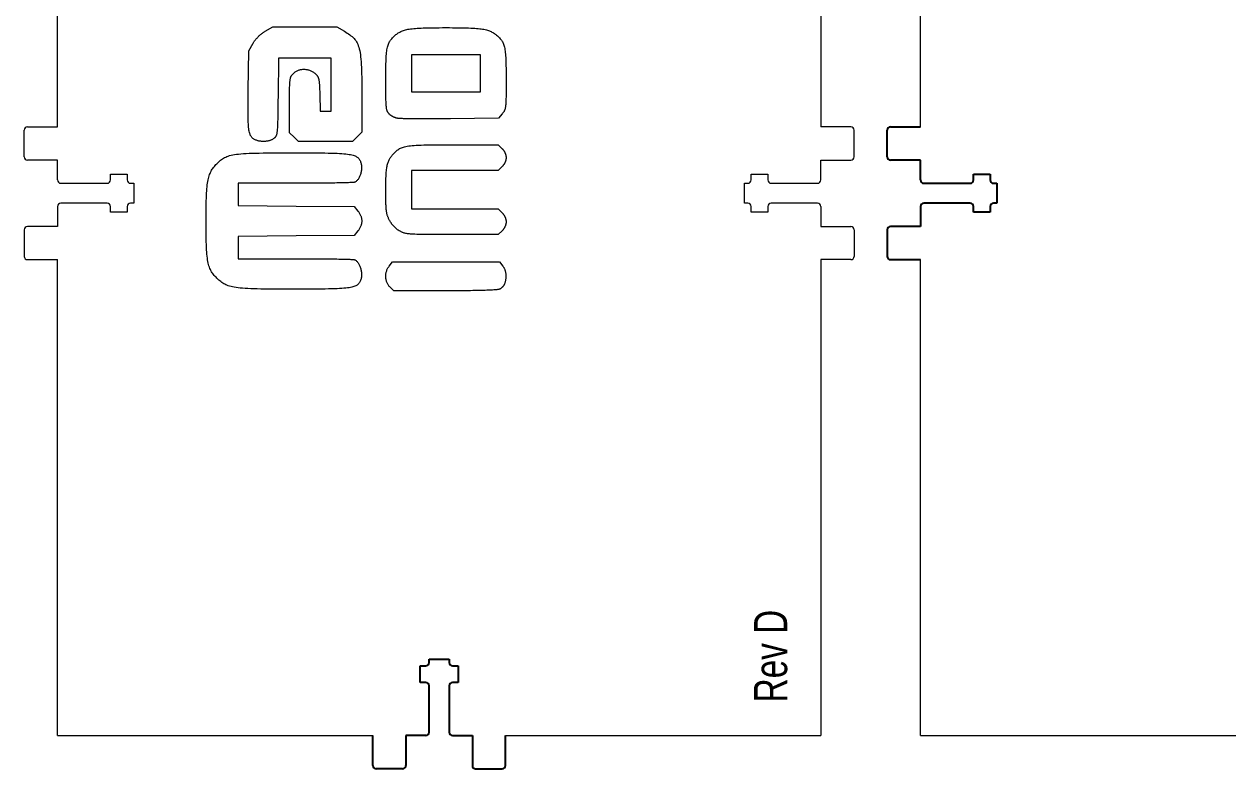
# Model space of a CAD drawing. Header units: millimetres. Extents: x -3 to 1890, y 0 to 300.
# Drawn here: x -2.5 to 180, y 2.5 to 114.6 of the extents above; entities that cross this region are included whole.
import ezdxf

# ---------------------------------------------------------------- set-up
doc = ezdxf.new("R2010")
doc.units = ezdxf.units.MM
doc.layers.get('0').update_dxf_attribs({"linetype": 'CONTINUOUS', "lineweight": 25, "true_color": 0x000000})
doc.layers.add('Etch', color=1, linetype='CONTINUOUS', lineweight=0, true_color=0xff0000)
doc.layers.add('Front', color=7, linetype='CONTINUOUS', lineweight=0, true_color=0x000000)
doc.styles.get("Standard").update_dxf_attribs({"font": 'txt', "width": 0.75})

# ---------------------------------------------------------------- blocks, each defined once
blk = doc.blocks.new('tabs-with-bolt-20')
for p, q in [((-1.5, 11.5), (1.5, 11.5)), ((-1.5, 11), (-1.5, 11.5)), ((1.5, 11.5), (1.5, 11)), ((-2.86, 10.5), (-2, 10.5)), ((-2.86, 8), (-2.86, 10.5)), ((2, 10.5), (2.86, 10.5)), ((2.86, 10.5), (2.86, 8)), ((-2, 8), (-2.86, 8)), ((-1.5, 0.5), (-1.5, 7.5)), ((1.5, 7.5), (1.5, 0.5)), ((2.86, 8), (2, 8)), ((-10, -4.5), (-10, 0)), ((-5, 0), (-5, -4.5)), ((-2, 0), (-5, 0)), ((2, 0), (5, 0)), ((5, 0), (5, -4.5)), ((10, -4.5), (10, 0)), ((-5.5, -5), (-9.5, -5)), ((5.5, -5), (9.5, -5))]:
    blk.add_line(p, q)
for centre, start, end in [((-2, 11), 270, 0), ((2, 11), 180, 270), ((-2, 7.5), 360, 90), ((2, 7.5), 90, 180), ((-2, 0.5), 270, 0), ((2, 0.5), 180, 270), ((-9.5, -4.5), 180, 270), ((-5.5, -4.5), 270, 0), ((5.5, -4.5), 180, 270), ((9.5, -4.5), 270, 0)]:
    blk.add_arc(centre, 0.5, start, end)

msp = doc.modelspace()

# ---------------------------------------------------------------- linework, layer by layer
for p, q in [((127.5, 94.67), (127.5, 98.67)), ((128, 99.17), (132.5, 99.17)), ((132.5, 94.17), (128, 94.17)), ((132.5, 91.17), (132.5, 94.17)), ((140.5, 92.03), (143, 92.03)), ((140.5, 91.17), (140.5, 92.03)), ((143, 92.03), (143, 91.17)), ((133, 90.67), (140, 90.67)), ((143.5, 90.67), (144, 90.67)), ((144, 90.67), (144, 87.67)), ((140, 87.67), (133, 87.67)), ((144, 87.67), (143.5, 87.67)), ((132.5, 87.17), (132.5, 84.17)), ((140.5, 86.31), (140.5, 87.17)), ((143, 86.31), (140.5, 86.31)), ((143, 87.17), (143, 86.31)), ((132.5, 84.17), (128, 84.17)), ((127.5, 83.67), (127.5, 79.67)), ((128, 79.17), (132.5, 79.17))]:
    msp.add_line(p, q)
for centre, start, end in [((128, 98.67), 90, 180), ((128, 94.67), 180, 270), ((133, 91.17), 180, 270), ((140, 91.17), 270, 0), ((143.5, 91.17), 180, 270), ((133, 87.17), 90, 180), ((140, 87.17), 0, 90), ((143.5, 87.17), 90, 180), ((128, 83.67), 90, 180), ((128, 79.67), 180, 270)]:
    msp.add_arc(centre, 0.5, start, end)
at = {"layer": 'Etch'}
for p, q in [((33.17, 113.13), (33.24, 113.18)), ((33.24, 113.18), (33.31, 113.23)), ((33.31, 113.23), (33.37, 113.28)), ((33.37, 113.28), (33.44, 113.33)), ((33.44, 113.33), (33.51, 113.38)), ((33.51, 113.38), (33.58, 113.43)), ((33.58, 113.43), (33.65, 113.47)), ((33.65, 113.47), (33.72, 113.52)), ((33.72, 113.52), (33.79, 113.56)), ((33.79, 113.56), (34.93, 114.23)), ((34.93, 114.23), (39.76, 114.23)), ((39.76, 114.23), (44.6, 114.23)), ((44.6, 114.23), (45.73, 113.56)), ((45.73, 113.56), (45.95, 113.43)), ((45.95, 113.43), (46.16, 113.3)), ((46.16, 113.3), (46.36, 113.17)), ((46.36, 113.17), (46.55, 113.04)), ((53.62, 113.15), (53.73, 113.23)), ((53.73, 113.23), (53.85, 113.31)), ((53.85, 113.31), (53.97, 113.38)), ((53.97, 113.38), (54.09, 113.45)), ((54.09, 113.45), (54.22, 113.52)), ((54.22, 113.52), (54.35, 113.58)), ((54.35, 113.58), (54.49, 113.63)), ((54.49, 113.63), (54.63, 113.69)), ((54.63, 113.69), (54.79, 113.73)), ((54.79, 113.73), (54.95, 113.78)), ((54.95, 113.78), (55.12, 113.82)), ((55.12, 113.82), (55.3, 113.86)), ((55.3, 113.86), (55.5, 113.89)), ((55.5, 113.89), (55.71, 113.92)), ((55.71, 113.92), (55.93, 113.95)), ((55.93, 113.95), (56.17, 113.98)), ((56.17, 113.98), (56.42, 114)), ((56.42, 114), (56.69, 114.02)), ((56.69, 114.02), (56.98, 114.04)), ((56.98, 114.04), (57.29, 114.05)), ((57.29, 114.05), (57.61, 114.06)), ((57.61, 114.06), (57.96, 114.08)), ((57.96, 114.08), (58.32, 114.08)), ((58.32, 114.08), (58.71, 114.09)), ((58.71, 114.09), (59.13, 114.1)), ((59.13, 114.1), (59.56, 114.1)), ((59.56, 114.1), (60.02, 114.1)), ((60.02, 114.1), (60.51, 114.11)), ((60.51, 114.11), (61.03, 114.11)), ((61.03, 114.11), (61.54, 114.11)), ((61.54, 114.11), (62.03, 114.1)), ((62.03, 114.1), (62.49, 114.1)), ((62.49, 114.1), (62.93, 114.1)), ((62.93, 114.1), (63.34, 114.09)), ((63.34, 114.09), (63.73, 114.08)), ((63.73, 114.08), (64.1, 114.08)), ((64.1, 114.08), (64.44, 114.06)), ((64.44, 114.06), (64.77, 114.05)), ((64.77, 114.05), (65.07, 114.04)), ((65.07, 114.04), (65.36, 114.02)), ((65.36, 114.02), (65.63, 114)), ((65.63, 114), (65.88, 113.98)), ((65.88, 113.98), (66.12, 113.95)), ((66.12, 113.95), (66.34, 113.92)), ((66.34, 113.92), (66.55, 113.89)), ((66.55, 113.89), (66.75, 113.86)), ((66.75, 113.86), (66.93, 113.82)), ((66.93, 113.82), (67.11, 113.78)), ((67.11, 113.78), (67.27, 113.73)), ((67.27, 113.73), (67.42, 113.69)), ((67.42, 113.69), (67.57, 113.63)), ((67.57, 113.63), (67.71, 113.58)), ((67.71, 113.58), (67.84, 113.52)), ((67.84, 113.52), (67.96, 113.45)), ((67.96, 113.45), (68.09, 113.38)), ((68.09, 113.38), (68.21, 113.31)), ((68.21, 113.31), (68.32, 113.23)), ((68.32, 113.23), (68.44, 113.15)), ((31.31, 110.61), (31.98, 111.75)), ((31.98, 111.75), (32.02, 111.82)), ((32.02, 111.82), (32.06, 111.89)), ((32.06, 111.89), (32.11, 111.96)), ((32.11, 111.96), (32.16, 112.03)), ((32.16, 112.03), (32.2, 112.1)), ((32.2, 112.1), (32.25, 112.16)), ((32.25, 112.16), (32.3, 112.23)), ((32.3, 112.23), (32.35, 112.3)), ((32.35, 112.3), (32.41, 112.36)), ((32.41, 112.36), (32.46, 112.43)), ((32.46, 112.43), (32.51, 112.49)), ((32.51, 112.49), (32.57, 112.55)), ((32.57, 112.55), (32.62, 112.62)), ((32.62, 112.62), (32.68, 112.68)), ((32.68, 112.68), (32.74, 112.74)), ((32.74, 112.74), (32.8, 112.8)), ((32.8, 112.8), (32.86, 112.86)), ((32.86, 112.86), (32.92, 112.91)), ((32.92, 112.91), (32.98, 112.97)), ((32.98, 112.97), (33.05, 113.02)), ((33.05, 113.02), (33.11, 113.08)), ((33.11, 113.08), (33.17, 113.13)), ((46.55, 113.04), (46.72, 112.9)), ((46.72, 112.9), (46.89, 112.77)), ((46.89, 112.77), (47.04, 112.62)), ((47.04, 112.62), (47.18, 112.48)), ((47.18, 112.48), (47.31, 112.32)), ((47.31, 112.32), (47.43, 112.16)), ((47.43, 112.16), (47.54, 111.98)), ((47.54, 111.98), (47.64, 111.8)), ((47.64, 111.8), (47.73, 111.6)), ((47.73, 111.6), (47.82, 111.38)), ((47.82, 111.38), (47.9, 111.15)), ((52.26, 111.32), (52.3, 111.47)), ((52.3, 111.47), (52.35, 111.62)), ((52.35, 111.62), (52.41, 111.76)), ((52.41, 111.76), (52.47, 111.89)), ((52.47, 111.89), (52.54, 112.01)), ((52.54, 112.01), (52.61, 112.13)), ((52.61, 112.13), (52.68, 112.24)), ((52.68, 112.24), (52.76, 112.35)), ((52.76, 112.35), (52.85, 112.45)), ((52.85, 112.45), (52.95, 112.56)), ((52.95, 112.56), (53.05, 112.66)), ((53.05, 112.66), (53.16, 112.76)), ((53.16, 112.76), (53.27, 112.86)), ((53.27, 112.86), (53.39, 112.96)), ((53.39, 112.96), (53.5, 113.06)), ((53.5, 113.06), (53.62, 113.15)), ((68.44, 113.15), (68.55, 113.06)), ((68.55, 113.06), (68.66, 112.96)), ((68.66, 112.96), (68.78, 112.86)), ((68.78, 112.86), (68.9, 112.76)), ((68.9, 112.76), (69, 112.66)), ((69, 112.66), (69.11, 112.56)), ((69.11, 112.56), (69.2, 112.45)), ((69.2, 112.45), (69.29, 112.35)), ((69.29, 112.35), (69.37, 112.24)), ((69.37, 112.24), (69.45, 112.13)), ((69.45, 112.13), (69.52, 112.01)), ((69.52, 112.01), (69.58, 111.89)), ((69.58, 111.89), (69.64, 111.76)), ((69.64, 111.76), (69.7, 111.62)), ((69.7, 111.62), (69.75, 111.48)), ((69.75, 111.48), (69.8, 111.32)), ((31.23, 104.71), (31.31, 110.61)), ((35.8, 109.52), (35.73, 103.7)), ((39.78, 109.52), (35.8, 109.52)), ((43.75, 109.52), (39.78, 109.52)), ((43.75, 105.53), (43.75, 109.52)), ((47.9, 111.15), (47.96, 110.9)), ((47.96, 110.9), (48.03, 110.64)), ((48.03, 110.64), (48.08, 110.35)), ((48.08, 110.35), (48.13, 110.04)), ((48.13, 110.04), (48.17, 109.71)), ((48.17, 109.71), (48.21, 109.36)), ((52.01, 109.3), (52.03, 109.59)), ((52.03, 109.59), (52.04, 109.86)), ((52.04, 109.86), (52.06, 110.11)), ((52.06, 110.11), (52.09, 110.35)), ((52.09, 110.35), (52.11, 110.57)), ((52.11, 110.57), (52.14, 110.78)), ((52.14, 110.78), (52.18, 110.97)), ((52.18, 110.97), (52.21, 111.15)), ((52.21, 111.15), (52.26, 111.32)), ((61.03, 110), (55.83, 110)), ((55.83, 110), (55.83, 107.22)), ((66.22, 110), (61.03, 110)), ((61.03, 110), (61.03, 110)), ((66.22, 107.22), (66.22, 110)), ((69.8, 111.32), (69.84, 111.16)), ((69.84, 111.16), (69.88, 110.98)), ((69.88, 110.98), (69.91, 110.79)), ((69.91, 110.79), (69.94, 110.58)), ((69.94, 110.58), (69.97, 110.37)), ((69.97, 110.37), (69.99, 110.13)), ((69.99, 110.13), (70.01, 109.88)), ((70.01, 109.88), (70.03, 109.62)), ((70.03, 109.62), (70.04, 109.33)), ((38.7, 107.66), (38.8, 107.7)), ((38.8, 107.7), (38.9, 107.74)), ((38.9, 107.74), (39.01, 107.77)), ((39.01, 107.77), (39.11, 107.79)), ((39.11, 107.79), (39.22, 107.81)), ((39.22, 107.81), (39.33, 107.83)), ((39.33, 107.83), (39.45, 107.84)), ((39.45, 107.84), (39.56, 107.84)), ((39.56, 107.84), (39.67, 107.84)), ((39.67, 107.84), (39.78, 107.84)), ((39.78, 107.84), (39.9, 107.83)), ((39.9, 107.83), (40.01, 107.81)), ((40.01, 107.81), (40.12, 107.79)), ((40.12, 107.79), (40.23, 107.77)), ((40.23, 107.77), (40.34, 107.74)), ((40.34, 107.74), (40.45, 107.71)), ((40.45, 107.71), (40.56, 107.67)), ((48.21, 109.36), (48.24, 108.97)), ((48.24, 108.97), (48.26, 108.57)), ((48.26, 108.57), (48.28, 108.13)), ((48.28, 108.13), (48.3, 107.66)), ((51.97, 107.93), (51.98, 108.3)), ((51.97, 107.53), (51.97, 107.93)), ((51.98, 108.3), (51.99, 108.66)), ((51.99, 108.66), (52, 108.99)), ((52, 108.99), (52.01, 109.3)), ((70.04, 109.33), (70.05, 109.03)), ((70.05, 109.03), (70.06, 108.7)), ((70.06, 108.7), (70.07, 108.36)), ((70.07, 108.36), (70.08, 107.99)), ((70.08, 107.99), (70.08, 107.6)), ((37.51, 105.84), (37.53, 105.98)), ((37.53, 105.98), (37.54, 106.11)), ((37.54, 106.11), (37.55, 106.23)), ((37.55, 106.23), (37.57, 106.33)), ((37.57, 106.33), (37.59, 106.43)), ((37.59, 106.43), (37.61, 106.52)), ((37.61, 106.52), (37.63, 106.6)), ((37.63, 106.6), (37.66, 106.67)), ((37.66, 106.67), (37.68, 106.74)), ((37.68, 106.74), (37.71, 106.81)), ((37.71, 106.81), (37.75, 106.86)), ((37.75, 106.86), (37.78, 106.92)), ((37.78, 106.92), (37.82, 106.97)), ((37.82, 106.97), (37.86, 107.02)), ((37.86, 107.02), (37.91, 107.07)), ((37.91, 107.07), (37.96, 107.13)), ((37.96, 107.13), (38.01, 107.18)), ((38.01, 107.18), (38.06, 107.23)), ((38.06, 107.23), (38.14, 107.31)), ((38.14, 107.31), (38.23, 107.38)), ((38.23, 107.38), (38.31, 107.45)), ((38.31, 107.45), (38.4, 107.51)), ((38.4, 107.51), (38.5, 107.56)), ((38.5, 107.56), (38.6, 107.61)), ((38.6, 107.61), (38.7, 107.66)), ((40.56, 107.67), (40.67, 107.62)), ((40.67, 107.62), (40.77, 107.57)), ((40.77, 107.57), (40.87, 107.52)), ((40.87, 107.52), (40.98, 107.45)), ((40.98, 107.45), (41.07, 107.39)), ((41.07, 107.39), (41.17, 107.32)), ((41.17, 107.32), (41.26, 107.24)), ((41.26, 107.24), (41.32, 107.19)), ((41.32, 107.19), (41.38, 107.14)), ((41.38, 107.14), (41.43, 107.09)), ((41.43, 107.09), (41.48, 107.04)), ((41.48, 107.04), (41.53, 107)), ((41.53, 107), (41.57, 106.95)), ((41.57, 106.95), (41.61, 106.9)), ((41.61, 106.9), (41.65, 106.85)), ((41.65, 106.85), (41.69, 106.8)), ((41.69, 106.8), (41.72, 106.75)), ((41.72, 106.75), (41.75, 106.69)), ((41.75, 106.69), (41.78, 106.63)), ((41.78, 106.63), (41.8, 106.57)), ((41.8, 106.57), (41.82, 106.5)), ((41.82, 106.5), (41.85, 106.42)), ((41.85, 106.42), (41.86, 106.35)), ((41.86, 106.35), (41.88, 106.26)), ((41.88, 106.26), (41.9, 106.17)), ((41.9, 106.17), (41.91, 106.07)), ((41.91, 106.07), (41.93, 105.96)), ((41.93, 105.96), (41.94, 105.85)), ((48.3, 107.66), (48.32, 107.16)), ((48.32, 107.16), (48.33, 106.63)), ((48.33, 106.63), (48.33, 106.07)), ((48.33, 106.07), (48.34, 105.46)), ((51.97, 107.11), (51.97, 107.53)), ((51.97, 106.66), (51.97, 107.11)), ((51.97, 106.19), (51.97, 106.66)), ((51.97, 105.79), (51.97, 106.19)), ((55.83, 107.22), (55.83, 104.44)), ((66.22, 104.44), (66.22, 107.22)), ((70.08, 107.6), (70.09, 107.18)), ((70.09, 107.18), (70.09, 106.74)), ((70.09, 106.74), (70.09, 106.28)), ((70.09, 106.28), (70.09, 105.87)), ((70.09, 105.87), (70.09, 105.48)), ((31.22, 104.12), (31.23, 104.71)), ((31.22, 103.56), (31.22, 104.12)), ((37.47, 104.42), (37.48, 104.68)), ((37.47, 104.15), (37.47, 104.42)), ((37.47, 103.85), (37.47, 104.15)), ((37.48, 105.13), (37.49, 105.33)), ((37.48, 104.91), (37.48, 105.13)), ((37.48, 104.68), (37.48, 104.91)), ((37.49, 105.33), (37.5, 105.51)), ((37.5, 105.51), (37.51, 105.68)), ((37.51, 105.68), (37.51, 105.84)), ((41.94, 105.85), (41.95, 105.72)), ((41.95, 105.72), (41.96, 105.59)), ((41.96, 105.59), (41.97, 105.44)), ((41.97, 105.44), (41.98, 105.29)), ((41.98, 105.29), (41.98, 105.12)), ((41.98, 105.12), (41.99, 104.94)), ((41.99, 104.94), (42, 104.75)), ((42, 104.75), (42.01, 104.55)), ((42.01, 104.55), (42.01, 104.33)), ((42.01, 104.33), (42.02, 104.1)), ((42.02, 104.1), (42.1, 101.54)), ((43.75, 101.54), (43.75, 105.53)), ((48.34, 105.46), (48.34, 104.82)), ((48.34, 104.82), (48.34, 104.15)), ((48.34, 104.15), (48.34, 98.37)), ((51.97, 105.42), (51.97, 105.79)), ((51.97, 105.07), (51.97, 105.42)), ((51.97, 104.74), (51.97, 105.07)), ((51.97, 104.43), (51.97, 104.74)), ((51.97, 104.14), (51.97, 104.43)), ((51.98, 103.87), (51.97, 104.14)), ((55.83, 104.44), (61.03, 104.44)), ((61.03, 104.44), (66.22, 104.44)), ((70.09, 104.79), (70.08, 104.48)), ((70.08, 104.48), (70.08, 104.18)), ((70.08, 104.18), (70.08, 103.91)), ((70.09, 105.48), (70.09, 105.12)), ((70.09, 105.12), (70.09, 104.79)), ((31.21, 103.03), (31.22, 103.56)), ((31.21, 102.54), (31.21, 103.03)), ((31.21, 102.07), (31.21, 102.54)), ((35.72, 102.65), (35.71, 102.17)), ((35.73, 103.7), (35.72, 103.16)), ((35.72, 103.16), (35.72, 102.65)), ((37.47, 103.54), (37.47, 103.85)), ((37.47, 103.2), (37.47, 103.54)), ((37.47, 102.83), (37.47, 103.2)), ((37.47, 102.45), (37.47, 102.83)), ((37.47, 98.25), (37.47, 102.45)), ((51.98, 103.62), (51.98, 103.87)), ((51.98, 103.39), (51.98, 103.62)), ((51.99, 103.18), (51.98, 103.39)), ((52, 102.98), (51.99, 103.18)), ((52, 102.79), (52, 102.98)), ((52.01, 102.62), (52, 102.79)), ((52.02, 102.46), (52.01, 102.62)), ((52.03, 102.32), (52.02, 102.46)), ((52.05, 102.19), (52.03, 102.32)), ((70, 102.25), (69.99, 102.14)), ((70.02, 102.38), (70, 102.25)), ((70.03, 102.52), (70.02, 102.38)), ((70.04, 102.67), (70.03, 102.52)), ((70.05, 102.84), (70.04, 102.67)), ((70.06, 103.02), (70.05, 102.84)), ((70.07, 103.22), (70.06, 103.02)), ((70.08, 103.66), (70.07, 103.43)), ((70.07, 103.43), (70.07, 103.22)), ((70.08, 103.91), (70.08, 103.66)), ((31.21, 101.64), (31.21, 102.07)), ((31.21, 101.23), (31.21, 101.64)), ((31.22, 100.85), (31.21, 101.23)), ((31.22, 100.5), (31.22, 100.85)), ((31.23, 100.17), (31.22, 100.5)), ((35.69, 100.94), (35.68, 100.59)), ((35.68, 100.59), (35.68, 100.26)), ((35.7, 101.32), (35.69, 100.94)), ((35.71, 102.17), (35.7, 101.73)), ((35.7, 101.73), (35.7, 101.32)), ((42.1, 101.54), (42.93, 101.54)), ((42.93, 101.54), (43.75, 101.54)), ((52.06, 102.07), (52.05, 102.19)), ((52.08, 101.96), (52.06, 102.07)), ((52.09, 101.86), (52.08, 101.96)), ((52.11, 101.77), (52.09, 101.86)), ((52.13, 101.68), (52.11, 101.77)), ((52.15, 101.61), (52.13, 101.68)), ((52.18, 101.54), (52.15, 101.61)), ((52.2, 101.47), (52.18, 101.54)), ((52.23, 101.41), (52.2, 101.47)), ((52.26, 101.36), (52.23, 101.41)), ((52.3, 101.31), (52.26, 101.36)), ((52.33, 101.26), (52.3, 101.31)), ((52.37, 101.21), (52.33, 101.26)), ((52.41, 101.16), (52.37, 101.21)), ((52.45, 101.12), (52.41, 101.16)), ((52.47, 101.09), (52.45, 101.12)), ((52.5, 101.06), (52.47, 101.09)), ((52.53, 101.04), (52.5, 101.06)), ((52.57, 101.01), (52.53, 101.04)), ((52.6, 100.98), (52.57, 101.01)), ((52.63, 100.95), (52.6, 100.98)), ((52.67, 100.93), (52.63, 100.95)), ((52.71, 100.9), (52.67, 100.93)), ((52.75, 100.87), (52.71, 100.9)), ((52.79, 100.85), (52.75, 100.87)), ((52.83, 100.82), (52.79, 100.85)), ((52.87, 100.79), (52.83, 100.82)), ((52.91, 100.77), (52.87, 100.79)), ((52.95, 100.75), (52.91, 100.77)), ((53, 100.72), (52.95, 100.75)), ((53.04, 100.7), (53, 100.72)), ((53.09, 100.68), (53.04, 100.7)), ((53.13, 100.65), (53.09, 100.68)), ((53.18, 100.63), (53.13, 100.65)), ((53.22, 100.61), (53.18, 100.63)), ((53.27, 100.59), (53.22, 100.61)), ((53.32, 100.57), (53.27, 100.59)), ((53.36, 100.56), (53.32, 100.57)), ((53.41, 100.54), (53.36, 100.56)), ((53.45, 100.52), (53.41, 100.54)), ((53.5, 100.51), (53.45, 100.52)), ((53.54, 100.5), (53.5, 100.51)), ((53.59, 100.48), (53.54, 100.5)), ((53.63, 100.47), (53.59, 100.48)), ((53.67, 100.46), (53.63, 100.47)), ((53.72, 100.46), (53.67, 100.46)), ((53.77, 100.45), (53.72, 100.46)), ((53.84, 100.44), (53.77, 100.45)), ((53.93, 100.43), (53.84, 100.44)), ((54.04, 100.43), (53.93, 100.43)), ((54.16, 100.42), (54.04, 100.43)), ((54.3, 100.41), (54.16, 100.42)), ((54.46, 100.41), (54.3, 100.41)), ((54.64, 100.4), (54.46, 100.41)), ((54.83, 100.4), (54.64, 100.4)), ((55.03, 100.39), (54.83, 100.4)), ((55.25, 100.39), (55.03, 100.39)), ((55.48, 100.39), (55.25, 100.39)), ((55.72, 100.38), (55.48, 100.39)), ((55.98, 100.38), (55.72, 100.38)), ((56.25, 100.38), (55.98, 100.38)), ((56.53, 100.37), (56.25, 100.38)), ((60.95, 100.38), (60.57, 100.37)), ((61.33, 100.38), (60.95, 100.38)), ((61.71, 100.38), (61.33, 100.38)), ((68.92, 100.46), (61.71, 100.38)), ((69.51, 101.14), (68.92, 100.46)), ((69.56, 101.2), (69.51, 101.14)), ((69.51, 101.14), (69.51, 101.14)), ((69.61, 101.26), (69.56, 101.2)), ((69.66, 101.32), (69.61, 101.26)), ((69.7, 101.37), (69.66, 101.32)), ((69.74, 101.43), (69.7, 101.37)), ((69.78, 101.49), (69.74, 101.43)), ((69.81, 101.56), (69.78, 101.49)), ((69.84, 101.62), (69.81, 101.56)), ((69.87, 101.69), (69.84, 101.62)), ((69.9, 101.77), (69.87, 101.69)), ((69.93, 101.85), (69.9, 101.77)), ((69.95, 101.94), (69.93, 101.85)), ((69.97, 102.03), (69.95, 101.94)), ((69.99, 102.14), (69.97, 102.03)), ((31.25, 99.87), (31.23, 100.17)), ((31.26, 99.59), (31.25, 99.87)), ((31.28, 99.33), (31.26, 99.59)), ((31.3, 99.1), (31.28, 99.33)), ((31.33, 98.88), (31.3, 99.1)), ((31.35, 98.68), (31.33, 98.88)), ((31.39, 98.5), (31.35, 98.68)), ((35.6, 98.64), (35.58, 98.48)), ((35.61, 98.81), (35.6, 98.64)), ((35.63, 99), (35.61, 98.81)), ((35.64, 99.2), (35.63, 99)), ((35.65, 99.43), (35.64, 99.2)), ((35.66, 99.69), (35.65, 99.43)), ((35.67, 99.96), (35.66, 99.69)), ((35.68, 100.26), (35.67, 99.96)), ((56.82, 100.37), (56.53, 100.37)), ((57.12, 100.37), (56.82, 100.37)), ((57.44, 100.37), (57.12, 100.37)), ((57.76, 100.37), (57.44, 100.37)), ((58.08, 100.37), (57.76, 100.37)), ((58.42, 100.37), (58.08, 100.37)), ((58.76, 100.37), (58.42, 100.37)), ((59.11, 100.37), (58.76, 100.37)), ((59.47, 100.37), (59.11, 100.37)), ((59.83, 100.37), (59.47, 100.37)), ((60.2, 100.37), (59.83, 100.37)), ((60.57, 100.37), (60.2, 100.37)), ((31.42, 98.34), (31.39, 98.5)), ((31.46, 98.19), (31.42, 98.34)), ((31.51, 98.06), (31.46, 98.19)), ((31.55, 97.94), (31.51, 98.06)), ((31.61, 97.83), (31.55, 97.94)), ((31.66, 97.73), (31.61, 97.83)), ((31.72, 97.65), (31.66, 97.73)), ((31.79, 97.57), (31.72, 97.65)), ((31.86, 97.5), (31.79, 97.57)), ((31.94, 97.43), (31.86, 97.5)), ((32.02, 97.38), (31.94, 97.43)), ((32.11, 97.32), (32.02, 97.38)), ((32.2, 97.27), (32.11, 97.32)), ((32.3, 97.23), (32.2, 97.27)), ((32.39, 97.19), (32.3, 97.23)), ((32.48, 97.15), (32.39, 97.19)), ((32.57, 97.12), (32.48, 97.15)), ((32.67, 97.09), (32.57, 97.12)), ((32.76, 97.07), (32.67, 97.09)), ((32.86, 97.04), (32.76, 97.07)), ((32.95, 97.02), (32.86, 97.04)), ((33.05, 97.01), (32.95, 97.02)), ((33.15, 96.99), (33.05, 97.01)), ((33.25, 96.98), (33.15, 96.99)), ((33.35, 96.97), (33.25, 96.98)), ((33.45, 96.97), (33.35, 96.97)), ((33.55, 96.97), (33.45, 96.97)), ((33.65, 96.97), (33.55, 96.97)), ((33.74, 96.97), (33.65, 96.97)), ((33.84, 96.98), (33.74, 96.97)), ((33.94, 96.99), (33.84, 96.98)), ((34.03, 97), (33.94, 96.99)), ((34.13, 97.01), (34.03, 97)), ((34.22, 97.03), (34.13, 97.01)), ((34.31, 97.05), (34.22, 97.03)), ((34.4, 97.08), (34.31, 97.05)), ((34.49, 97.1), (34.4, 97.08)), ((34.57, 97.13), (34.49, 97.1)), ((34.65, 97.16), (34.57, 97.13)), ((34.73, 97.2), (34.65, 97.16)), ((34.81, 97.24), (34.73, 97.2)), ((34.88, 97.28), (34.81, 97.24)), ((34.95, 97.32), (34.88, 97.28)), ((35.02, 97.37), (34.95, 97.32)), ((35.09, 97.42), (35.02, 97.37)), ((35.14, 97.46), (35.09, 97.42)), ((35.19, 97.5), (35.14, 97.46)), ((35.24, 97.54), (35.19, 97.5)), ((35.28, 97.58), (35.24, 97.54)), ((35.32, 97.63), (35.28, 97.58)), ((35.36, 97.68), (35.32, 97.63)), ((35.39, 97.73), (35.36, 97.68)), ((35.42, 97.79), (35.39, 97.73)), ((35.45, 97.86), (35.42, 97.79)), ((35.48, 97.93), (35.45, 97.86)), ((35.5, 98.02), (35.48, 97.93)), ((35.53, 98.12), (35.5, 98.02)), ((35.55, 98.23), (35.53, 98.12)), ((35.57, 98.35), (35.55, 98.23)), ((35.58, 98.48), (35.57, 98.35)), ((38.15, 97.6), (37.47, 98.25)), ((38.82, 96.95), (38.15, 97.6)), ((42.88, 96.95), (38.82, 96.95)), ((46.93, 96.95), (42.88, 96.95)), ((47.64, 97.66), (46.93, 96.95)), ((48.34, 98.37), (47.64, 97.66)), ((47.64, 97.66), (47.64, 97.66)), ((28.44, 94.84), (28.67, 94.9)), ((28.67, 94.9), (28.92, 94.95)), ((28.92, 94.95), (29.19, 95)), ((29.19, 95), (29.48, 95.04)), ((29.48, 95.04), (29.8, 95.08)), ((29.8, 95.08), (30.14, 95.11)), ((30.14, 95.11), (30.52, 95.14)), ((30.52, 95.14), (30.92, 95.17)), ((30.92, 95.17), (31.36, 95.19)), ((31.36, 95.19), (31.84, 95.21)), ((31.84, 95.21), (32.35, 95.22)), ((32.35, 95.22), (32.9, 95.23)), ((32.9, 95.23), (33.49, 95.24)), ((33.49, 95.24), (34.12, 95.25)), ((34.12, 95.25), (34.8, 95.25)), ((34.8, 95.25), (35.53, 95.26)), ((35.53, 95.26), (36.3, 95.26)), ((36.3, 95.26), (37.13, 95.26)), ((37.13, 95.26), (38, 95.26)), ((38, 95.26), (38.82, 95.26)), ((38.82, 95.26), (39.59, 95.26)), ((39.59, 95.26), (40.31, 95.26)), ((40.31, 95.26), (40.99, 95.26)), ((40.99, 95.26), (41.63, 95.25)), ((41.63, 95.25), (42.22, 95.25)), ((42.22, 95.25), (42.77, 95.24)), ((42.77, 95.24), (43.29, 95.23)), ((43.29, 95.23), (43.77, 95.22)), ((43.77, 95.22), (44.21, 95.2)), ((44.21, 95.2), (44.62, 95.19)), ((44.62, 95.19), (45, 95.17)), ((45, 95.17), (45.34, 95.15)), ((45.34, 95.15), (45.66, 95.12)), ((45.66, 95.12), (45.95, 95.1)), ((45.95, 95.1), (46.21, 95.06)), ((46.21, 95.06), (46.45, 95.03)), ((46.45, 95.03), (46.67, 94.99)), ((46.67, 94.99), (46.86, 94.95)), ((46.86, 94.95), (47.04, 94.91)), ((47.04, 94.91), (47.19, 94.86)), ((52.86, 94.8), (52.94, 94.91)), ((52.94, 94.91), (53.03, 95.01)), ((53.03, 95.01), (53.13, 95.11)), ((53.13, 95.11), (53.24, 95.23)), ((53.24, 95.23), (53.36, 95.35)), ((53.36, 95.35), (53.47, 95.45)), ((53.47, 95.45), (53.58, 95.55)), ((53.58, 95.55), (53.69, 95.65)), ((53.69, 95.65), (53.8, 95.73)), ((53.8, 95.73), (53.92, 95.82)), ((53.92, 95.82), (54.04, 95.89)), ((54.04, 95.89), (54.17, 95.96)), ((54.17, 95.96), (54.31, 96.02)), ((54.31, 96.02), (54.46, 96.08)), ((54.46, 96.08), (54.62, 96.13)), ((54.62, 96.13), (54.8, 96.18)), ((54.8, 96.18), (54.99, 96.22)), ((54.99, 96.22), (55.2, 96.26)), ((55.2, 96.26), (55.43, 96.29)), ((55.43, 96.29), (55.68, 96.32)), ((55.68, 96.32), (55.94, 96.35)), ((55.94, 96.35), (56.24, 96.37)), ((56.24, 96.37), (56.55, 96.39)), ((56.55, 96.39), (56.9, 96.41)), ((56.9, 96.41), (57.27, 96.43)), ((57.27, 96.43), (57.67, 96.44)), ((57.67, 96.44), (58.1, 96.45)), ((58.1, 96.45), (58.56, 96.46)), ((58.56, 96.46), (59.06, 96.46)), ((59.06, 96.46), (59.59, 96.46)), ((59.59, 96.46), (60.16, 96.47)), ((60.16, 96.47), (60.77, 96.47)), ((60.77, 96.47), (61.43, 96.47)), ((61.43, 96.47), (62.12, 96.47)), ((62.12, 96.47), (68.9, 96.47)), ((68.9, 96.47), (69.49, 95.88)), ((69.49, 95.88), (69.53, 95.84)), ((69.53, 95.84), (69.57, 95.8)), ((69.57, 95.8), (69.6, 95.77)), ((69.6, 95.77), (69.63, 95.73)), ((69.63, 95.73), (69.66, 95.69)), ((69.66, 95.69), (69.69, 95.65)), ((69.69, 95.65), (69.72, 95.61)), ((69.72, 95.61), (69.75, 95.57)), ((69.75, 95.57), (69.78, 95.52)), ((69.78, 95.52), (69.81, 95.48)), ((69.81, 95.48), (69.83, 95.44)), ((69.83, 95.44), (69.86, 95.4)), ((69.86, 95.4), (69.88, 95.35)), ((69.88, 95.35), (69.9, 95.31)), ((69.9, 95.31), (69.92, 95.27)), ((69.92, 95.27), (69.94, 95.22)), ((69.94, 95.22), (69.96, 95.18)), ((69.96, 95.18), (69.98, 95.13)), ((69.98, 95.13), (69.99, 95.09)), ((69.99, 95.09), (70.01, 95.04)), ((70.01, 95.04), (70.02, 95)), ((70.02, 95), (70.03, 94.95)), ((70.03, 94.95), (70.05, 94.9)), ((70.05, 94.9), (70.06, 94.86)), ((26.02, 93.06), (26.14, 93.2)), ((26.14, 93.2), (26.26, 93.34)), ((26.26, 93.34), (26.38, 93.48)), ((26.38, 93.48), (26.52, 93.62)), ((26.52, 93.62), (26.66, 93.76)), ((26.66, 93.76), (26.8, 93.9)), ((26.8, 93.9), (26.94, 94.03)), ((26.94, 94.03), (27.08, 94.15)), ((27.08, 94.15), (27.22, 94.26)), ((27.22, 94.26), (27.37, 94.36)), ((27.37, 94.36), (27.52, 94.46)), ((27.52, 94.46), (27.68, 94.55)), ((27.68, 94.55), (27.85, 94.63)), ((27.85, 94.63), (28.03, 94.71)), ((28.03, 94.71), (28.23, 94.78)), ((28.23, 94.78), (28.44, 94.84)), ((47.19, 94.86), (47.33, 94.8)), ((47.33, 94.8), (47.46, 94.74)), ((47.46, 94.74), (47.57, 94.68)), ((47.57, 94.68), (47.66, 94.61)), ((47.66, 94.61), (47.75, 94.54)), ((47.75, 94.54), (47.83, 94.46)), ((47.83, 94.46), (47.9, 94.38)), ((47.9, 94.38), (47.96, 94.29)), ((47.96, 94.29), (48.02, 94.19)), ((48.02, 94.19), (48.08, 94.09)), ((48.08, 94.09), (48.13, 93.99)), ((48.13, 93.99), (48.17, 93.88)), ((48.17, 93.88), (48.21, 93.77)), ((48.21, 93.77), (48.24, 93.66)), ((48.24, 93.66), (48.26, 93.54)), ((48.26, 93.54), (48.28, 93.42)), ((48.28, 93.42), (48.3, 93.29)), ((48.3, 93.29), (48.3, 93.17)), ((48.3, 93.17), (48.31, 93.04)), ((52.1, 92.94), (52.12, 93.11)), ((52.12, 93.11), (52.15, 93.26)), ((52.15, 93.26), (52.18, 93.42)), ((52.18, 93.42), (52.22, 93.56)), ((52.22, 93.56), (52.26, 93.69)), ((52.26, 93.69), (52.3, 93.82)), ((52.3, 93.82), (52.35, 93.95)), ((52.35, 93.95), (52.4, 94.06)), ((52.4, 94.06), (52.45, 94.18)), ((52.45, 94.18), (52.51, 94.29)), ((52.51, 94.29), (52.57, 94.4)), ((52.57, 94.4), (52.63, 94.5)), ((52.63, 94.5), (52.7, 94.6)), ((52.7, 94.6), (52.78, 94.7)), ((52.78, 94.7), (52.86, 94.8)), ((69.49, 93.2), (68.9, 92.6)), ((69.53, 93.23), (69.49, 93.2)), ((69.57, 93.27), (69.53, 93.23)), ((69.6, 93.31), (69.57, 93.27)), ((69.63, 93.35), (69.6, 93.31)), ((69.66, 93.39), (69.63, 93.35)), ((69.69, 93.43), (69.66, 93.39)), ((69.72, 93.47), (69.69, 93.43)), ((69.75, 93.51), (69.72, 93.47)), ((69.78, 93.55), (69.75, 93.51)), ((69.81, 93.59), (69.78, 93.55)), ((69.83, 93.63), (69.81, 93.59)), ((69.86, 93.68), (69.83, 93.63)), ((69.88, 93.72), (69.86, 93.68)), ((69.9, 93.76), (69.88, 93.72)), ((69.92, 93.81), (69.9, 93.76)), ((69.94, 93.85), (69.92, 93.81)), ((69.96, 93.9), (69.94, 93.85)), ((69.98, 93.94), (69.96, 93.9)), ((69.99, 93.99), (69.98, 93.94)), ((70.01, 94.03), (69.99, 93.99)), ((70.02, 94.08), (70.01, 94.03)), ((70.03, 94.12), (70.02, 94.08)), ((70.05, 94.17), (70.03, 94.12)), ((70.06, 94.22), (70.05, 94.17)), ((70.06, 94.86), (70.06, 94.81)), ((70.06, 94.81), (70.07, 94.77)), ((70.07, 94.31), (70.06, 94.26)), ((70.06, 94.26), (70.06, 94.22)), ((70.07, 94.77), (70.08, 94.72)), ((70.08, 94.35), (70.07, 94.31)), ((70.08, 94.72), (70.08, 94.67)), ((70.08, 94.67), (70.09, 94.63)), ((70.09, 94.45), (70.08, 94.4)), ((70.08, 94.4), (70.08, 94.35)), ((70.09, 94.63), (70.09, 94.58)), ((70.09, 94.58), (70.09, 94.54)), ((70.09, 94.54), (70.09, 94.49)), ((70.09, 94.49), (70.09, 94.45)), ((25.2, 91.19), (25.24, 91.41)), ((25.24, 91.41), (25.3, 91.61)), ((25.3, 91.61), (25.35, 91.8)), ((25.35, 91.8), (25.42, 91.99)), ((25.42, 91.99), (25.49, 92.16)), ((25.49, 92.16), (25.56, 92.32)), ((25.56, 92.32), (25.64, 92.48)), ((25.64, 92.48), (25.73, 92.63)), ((25.73, 92.63), (25.82, 92.78)), ((25.82, 92.78), (25.92, 92.92)), ((25.92, 92.92), (26.02, 93.06)), ((47.78, 91.26), (47.71, 91.18)), ((47.84, 91.36), (47.78, 91.26)), ((47.9, 91.46), (47.84, 91.36)), ((47.96, 91.56), (47.9, 91.46)), ((48.01, 91.67), (47.96, 91.56)), ((48.06, 91.78), (48.01, 91.67)), ((48.1, 91.9), (48.06, 91.78)), ((48.15, 92.02), (48.1, 91.9)), ((48.18, 92.14), (48.15, 92.02)), ((48.21, 92.27), (48.18, 92.14)), ((48.24, 92.39), (48.21, 92.27)), ((48.26, 92.52), (48.24, 92.39)), ((48.28, 92.65), (48.26, 92.52)), ((48.3, 92.78), (48.28, 92.65)), ((48.31, 93.04), (48.3, 92.91)), ((48.3, 92.91), (48.3, 92.78)), ((51.98, 91.18), (51.99, 91.44)), ((51.99, 91.44), (52, 91.7)), ((52, 91.7), (52.01, 91.93)), ((52.01, 91.93), (52.02, 92.16)), ((52.02, 92.16), (52.04, 92.37)), ((52.04, 92.37), (52.06, 92.57)), ((52.06, 92.57), (52.08, 92.76)), ((52.08, 92.76), (52.1, 92.94)), ((62.37, 92.6), (55.83, 92.6)), ((55.83, 92.6), (55.83, 89.7)), ((68.9, 92.6), (62.37, 92.6)), ((24.98, 89.2), (25, 89.54)), ((25, 89.54), (25.02, 89.86)), ((25.02, 89.86), (25.05, 90.16)), ((25.05, 90.16), (25.08, 90.45)), ((25.08, 90.45), (25.11, 90.71)), ((25.11, 90.71), (25.15, 90.96)), ((25.15, 90.96), (25.2, 91.19)), ((38.29, 90.67), (29.74, 90.67)), ((29.74, 90.67), (29.74, 88.99)), ((38.75, 90.67), (38.29, 90.67)), ((39.2, 90.67), (38.75, 90.67)), ((39.64, 90.67), (39.2, 90.67)), ((40.08, 90.67), (39.64, 90.67)), ((40.51, 90.68), (40.08, 90.67)), ((40.93, 90.68), (40.51, 90.68)), ((41.34, 90.68), (40.93, 90.68)), ((41.75, 90.68), (41.34, 90.68)), ((42.15, 90.69), (41.75, 90.68)), ((42.53, 90.69), (42.15, 90.69)), ((42.91, 90.69), (42.53, 90.69)), ((43.27, 90.7), (42.91, 90.69)), ((43.63, 90.7), (43.27, 90.7)), ((43.97, 90.71), (43.63, 90.7)), ((44.29, 90.71), (43.97, 90.71)), ((44.61, 90.72), (44.29, 90.71)), ((44.91, 90.72), (44.61, 90.72)), ((45.19, 90.73), (44.91, 90.72)), ((45.46, 90.74), (45.19, 90.73)), ((45.71, 90.74), (45.46, 90.74)), ((45.95, 90.75), (45.71, 90.74)), ((46.17, 90.75), (45.95, 90.75)), ((46.37, 90.76), (46.17, 90.75)), ((46.55, 90.77), (46.37, 90.76)), ((46.71, 90.78), (46.55, 90.77)), ((46.85, 90.78), (46.71, 90.78)), ((46.98, 90.79), (46.85, 90.78)), ((47.08, 90.8), (46.98, 90.79)), ((47.16, 90.81), (47.08, 90.8)), ((47.21, 90.81), (47.16, 90.81)), ((47.24, 90.82), (47.21, 90.81)), ((47.33, 90.86), (47.24, 90.82)), ((47.41, 90.91), (47.33, 90.86)), ((47.49, 90.96), (47.41, 90.91)), ((47.57, 91.03), (47.49, 90.96)), ((47.64, 91.1), (47.57, 91.03)), ((47.71, 91.18), (47.64, 91.1)), ((51.97, 90.6), (51.98, 90.9)), ((51.97, 90.29), (51.97, 90.6)), ((51.97, 89.96), (51.97, 90.29)), ((51.97, 89.61), (51.97, 89.96)), ((51.97, 89.31), (51.97, 89.61)), ((51.98, 90.9), (51.98, 91.18)), ((55.83, 89.7), (55.83, 86.81)), ((24.92, 87.61), (24.93, 88.04)), ((24.92, 87.14), (24.92, 87.61)), ((24.93, 88.04), (24.94, 88.45)), ((24.94, 88.45), (24.96, 88.84)), ((24.96, 88.84), (24.98, 89.2)), ((29.74, 88.99), (29.74, 87.31)), ((51.97, 89.03), (51.97, 89.31)), ((51.97, 88.77), (51.97, 89.03)), ((51.97, 88.52), (51.97, 88.77)), ((51.97, 88.29), (51.97, 88.52)), ((51.97, 88.07), (51.97, 88.29)), ((51.98, 87.86), (51.97, 88.07)), ((51.98, 87.66), (51.98, 87.86)), ((51.99, 87.48), (51.98, 87.66)), ((24.9, 85.58), (24.91, 86.13)), ((24.91, 86.65), (24.92, 87.14)), ((24.91, 86.13), (24.91, 86.65)), ((29.74, 87.31), (38.46, 87.24)), ((38.46, 87.24), (47.18, 87.17)), ((47.18, 87.17), (47.76, 86.49)), ((47.76, 86.49), (47.83, 86.4)), ((47.83, 86.4), (47.9, 86.31)), ((47.9, 86.31), (47.96, 86.22)), ((47.96, 86.22), (48.02, 86.13)), ((48.02, 86.13), (48.07, 86.03)), ((48.07, 86.03), (48.12, 85.94)), ((48.12, 85.94), (48.16, 85.84)), ((48.16, 85.84), (48.2, 85.75)), ((52, 87.31), (51.99, 87.48)), ((52, 87.15), (52, 87.31)), ((52.01, 87), (52, 87.15)), ((52.02, 86.85), (52.01, 87)), ((52.03, 86.72), (52.02, 86.85)), ((52.05, 86.59), (52.03, 86.72)), ((52.06, 86.48), (52.05, 86.59)), ((52.08, 86.36), (52.06, 86.48)), ((52.1, 86.26), (52.08, 86.36)), ((52.12, 86.15), (52.1, 86.26)), ((52.14, 86.06), (52.12, 86.15)), ((52.16, 85.96), (52.14, 86.06)), ((52.19, 85.87), (52.16, 85.96)), ((52.22, 85.79), (52.19, 85.87)), ((52.25, 85.7), (52.22, 85.79)), ((55.83, 86.81), (62.37, 86.81)), ((62.37, 86.81), (68.9, 86.81)), ((68.9, 86.81), (69.49, 86.21)), ((69.49, 86.21), (69.53, 86.18)), ((69.53, 86.18), (69.57, 86.14)), ((69.57, 86.14), (69.6, 86.1)), ((69.6, 86.1), (69.63, 86.06)), ((69.63, 86.06), (69.66, 86.02)), ((69.66, 86.02), (69.69, 85.98)), ((69.69, 85.98), (69.72, 85.94)), ((69.72, 85.94), (69.75, 85.9)), ((69.75, 85.9), (69.78, 85.86)), ((69.78, 85.86), (69.81, 85.82)), ((69.81, 85.82), (69.83, 85.77)), ((24.9, 85), (24.9, 85.58)), ((24.9, 84.4), (24.9, 85)), ((24.91, 83.83), (24.9, 84.4)), ((48.07, 83.95), (48.02, 83.86)), ((48.12, 84.05), (48.07, 83.95)), ((48.16, 84.14), (48.12, 84.05)), ((48.2, 84.24), (48.16, 84.14)), ((48.2, 85.75), (48.24, 85.65)), ((48.24, 84.34), (48.2, 84.24)), ((48.24, 85.65), (48.26, 85.55)), ((48.26, 84.44), (48.24, 84.34)), ((48.26, 85.55), (48.29, 85.45)), ((48.29, 84.54), (48.26, 84.44)), ((48.29, 85.45), (48.31, 85.35)), ((48.31, 84.64), (48.29, 84.54)), ((48.31, 85.35), (48.32, 85.25)), ((48.32, 84.74), (48.31, 84.64)), ((48.32, 85.25), (48.33, 85.15)), ((48.33, 84.84), (48.32, 84.74)), ((48.33, 85.15), (48.34, 85.04)), ((48.34, 84.94), (48.33, 84.84)), ((48.34, 85.04), (48.34, 84.94)), ((52.28, 85.62), (52.25, 85.7)), ((52.31, 85.53), (52.28, 85.62)), ((52.35, 85.45), (52.31, 85.53)), ((52.39, 85.36), (52.35, 85.45)), ((52.43, 85.27), (52.39, 85.36)), ((52.48, 85.18), (52.43, 85.27)), ((52.53, 85.09), (52.48, 85.18)), ((52.56, 85.03), (52.53, 85.09)), ((52.6, 84.96), (52.56, 85.03)), ((52.64, 84.9), (52.6, 84.96)), ((52.67, 84.84), (52.64, 84.9)), ((52.71, 84.78), (52.67, 84.84)), ((52.75, 84.71), (52.71, 84.78)), ((52.8, 84.65), (52.75, 84.71)), ((52.84, 84.59), (52.8, 84.65)), ((52.88, 84.53), (52.84, 84.59)), ((52.93, 84.47), (52.88, 84.53)), ((52.97, 84.42), (52.93, 84.47)), ((53.02, 84.36), (52.97, 84.42)), ((53.07, 84.3), (53.02, 84.36)), ((53.12, 84.25), (53.07, 84.3)), ((53.17, 84.19), (53.12, 84.25)), ((53.22, 84.14), (53.17, 84.19)), ((53.27, 84.09), (53.22, 84.14)), ((53.32, 84.04), (53.27, 84.09)), ((53.37, 83.99), (53.32, 84.04)), ((53.43, 83.94), (53.37, 83.99)), ((69.83, 83.97), (69.81, 83.93)), ((69.83, 85.77), (69.86, 85.73)), ((69.86, 84.01), (69.83, 83.97)), ((69.86, 85.73), (69.88, 85.69)), ((69.88, 84.06), (69.86, 84.01)), ((69.88, 85.69), (69.9, 85.64)), ((69.9, 84.1), (69.88, 84.06)), ((69.9, 85.64), (69.92, 85.6)), ((69.92, 84.14), (69.9, 84.1)), ((69.92, 85.6), (69.94, 85.56)), ((69.94, 84.19), (69.92, 84.14)), ((69.94, 85.56), (69.96, 85.51)), ((69.96, 84.23), (69.94, 84.19)), ((69.96, 85.51), (69.98, 85.47)), ((69.98, 84.28), (69.96, 84.23)), ((69.98, 85.47), (69.99, 85.42)), ((69.99, 84.32), (69.98, 84.28)), ((69.99, 85.42), (70.01, 85.38)), ((70.01, 84.37), (69.99, 84.32)), ((70.01, 85.38), (70.02, 85.33)), ((70.02, 84.41), (70.01, 84.37)), ((70.02, 85.33), (70.03, 85.28)), ((70.03, 84.46), (70.02, 84.41)), ((70.03, 85.28), (70.05, 85.24)), ((70.05, 84.51), (70.03, 84.46)), ((70.05, 85.24), (70.06, 85.19)), ((70.06, 84.55), (70.05, 84.51)), ((70.06, 85.19), (70.06, 85.15)), ((70.06, 85.15), (70.07, 85.1)), ((70.07, 84.64), (70.06, 84.6)), ((70.06, 84.6), (70.06, 84.55)), ((70.07, 85.1), (70.08, 85.06)), ((70.08, 84.69), (70.07, 84.64)), ((70.08, 85.06), (70.08, 85.01)), ((70.08, 85.01), (70.09, 84.96)), ((70.09, 84.78), (70.08, 84.74)), ((70.08, 84.74), (70.08, 84.69)), ((70.09, 84.96), (70.09, 84.92)), ((70.09, 84.92), (70.09, 84.87)), ((70.09, 84.87), (70.09, 84.83)), ((70.09, 84.83), (70.09, 84.78)), ((24.91, 83.29), (24.91, 83.83)), ((24.92, 82.78), (24.91, 83.29)), ((24.92, 82.3), (24.92, 82.78)), ((24.93, 81.85), (24.92, 82.3)), ((38.46, 82.75), (29.74, 82.68)), ((29.74, 82.68), (29.74, 81)), ((47.18, 82.82), (38.46, 82.75)), ((47.76, 83.5), (47.18, 82.82)), ((47.83, 83.58), (47.76, 83.5)), ((47.9, 83.67), (47.83, 83.58)), ((47.96, 83.76), (47.9, 83.67)), ((48.02, 83.86), (47.96, 83.76)), ((53.48, 83.89), (53.43, 83.94)), ((53.53, 83.84), (53.48, 83.89)), ((53.59, 83.8), (53.53, 83.84)), ((53.64, 83.75), (53.59, 83.8)), ((53.7, 83.71), (53.64, 83.75)), ((53.75, 83.67), (53.7, 83.71)), ((53.81, 83.63), (53.75, 83.67)), ((53.87, 83.59), (53.81, 83.63)), ((53.92, 83.56), (53.87, 83.59)), ((53.98, 83.52), (53.92, 83.56)), ((54.04, 83.49), (53.98, 83.52)), ((54.13, 83.44), (54.04, 83.49)), ((54.21, 83.39), (54.13, 83.44)), ((54.29, 83.35), (54.21, 83.39)), ((54.38, 83.31), (54.29, 83.35)), ((54.46, 83.27), (54.38, 83.31)), ((54.55, 83.24), (54.46, 83.27)), ((54.64, 83.2), (54.55, 83.24)), ((54.74, 83.17), (54.64, 83.2)), ((54.84, 83.15), (54.74, 83.17)), ((54.96, 83.12), (54.84, 83.15)), ((55.08, 83.1), (54.96, 83.12)), ((55.22, 83.08), (55.08, 83.1)), ((55.36, 83.06), (55.22, 83.08)), ((55.53, 83.04), (55.36, 83.06)), ((55.71, 83.03), (55.53, 83.04)), ((55.9, 83.01), (55.71, 83.03)), ((56.12, 83), (55.9, 83.01)), ((56.36, 82.99), (56.12, 83)), ((56.62, 82.98), (56.36, 82.99)), ((56.9, 82.97), (56.62, 82.98)), ((57.2, 82.97), (56.9, 82.97)), ((57.53, 82.96), (57.2, 82.97)), ((57.89, 82.96), (57.53, 82.96)), ((58.28, 82.95), (57.89, 82.96)), ((58.7, 82.95), (58.28, 82.95)), ((59.16, 82.95), (58.7, 82.95)), ((59.64, 82.95), (59.16, 82.95)), ((60.16, 82.95), (59.64, 82.95)), ((60.72, 82.94), (60.16, 82.95)), ((61.31, 82.94), (60.72, 82.94)), ((61.94, 82.94), (61.31, 82.94)), ((68.9, 82.94), (61.94, 82.94)), ((69.49, 83.53), (68.9, 82.94)), ((69.53, 83.57), (69.49, 83.53)), ((69.49, 83.53), (69.49, 83.53)), ((69.57, 83.61), (69.53, 83.57)), ((69.6, 83.64), (69.57, 83.61)), ((69.63, 83.68), (69.6, 83.64)), ((69.66, 83.72), (69.63, 83.68)), ((69.69, 83.76), (69.66, 83.72)), ((69.72, 83.8), (69.69, 83.76)), ((69.75, 83.84), (69.72, 83.8)), ((69.78, 83.89), (69.75, 83.84)), ((69.81, 83.93), (69.78, 83.89)), ((24.95, 81.43), (24.93, 81.85)), ((24.96, 81.04), (24.95, 81.43)), ((24.98, 80.66), (24.96, 81.04)), ((25, 80.32), (24.98, 80.66)), ((25.03, 79.99), (25, 80.32)), ((29.74, 81), (29.74, 79.31)), ((25.06, 79.69), (25.03, 79.99)), ((25.09, 79.4), (25.06, 79.69)), ((25.13, 79.13), (25.09, 79.4)), ((25.17, 78.88), (25.13, 79.13)), ((25.22, 78.65), (25.17, 78.88)), ((25.27, 78.43), (25.22, 78.65)), ((29.74, 79.31), (38.29, 79.31)), ((38.29, 79.31), (38.75, 79.31)), ((38.75, 79.31), (39.2, 79.31)), ((39.2, 79.31), (39.64, 79.31)), ((39.64, 79.31), (40.08, 79.31)), ((40.08, 79.31), (40.51, 79.31)), ((40.51, 79.31), (40.93, 79.31)), ((40.93, 79.31), (41.34, 79.31)), ((41.34, 79.31), (41.75, 79.3)), ((41.75, 79.3), (42.15, 79.3)), ((42.15, 79.3), (42.53, 79.3)), ((42.53, 79.3), (42.91, 79.29)), ((42.91, 79.29), (43.27, 79.29)), ((43.27, 79.29), (43.63, 79.28)), ((43.63, 79.28), (43.97, 79.28)), ((43.97, 79.28), (44.29, 79.27)), ((44.29, 79.27), (44.61, 79.27)), ((44.61, 79.27), (44.91, 79.26)), ((44.91, 79.26), (45.19, 79.26)), ((45.19, 79.26), (45.46, 79.25)), ((45.46, 79.25), (45.71, 79.24)), ((45.71, 79.24), (45.95, 79.24)), ((45.95, 79.24), (46.17, 79.23)), ((46.17, 79.23), (46.37, 79.22)), ((46.37, 79.22), (46.55, 79.22)), ((46.55, 79.22), (46.71, 79.21)), ((46.71, 79.21), (46.85, 79.2)), ((46.85, 79.2), (46.98, 79.2)), ((46.98, 79.2), (47.08, 79.19)), ((47.08, 79.19), (47.16, 79.18)), ((47.16, 79.18), (47.21, 79.17)), ((47.21, 79.17), (47.24, 79.16)), ((47.24, 79.16), (47.33, 79.13)), ((47.33, 79.13), (47.41, 79.08)), ((47.41, 79.08), (47.49, 79.02)), ((47.49, 79.02), (47.57, 78.96)), ((47.57, 78.96), (47.64, 78.88)), ((47.64, 78.88), (47.71, 78.8)), ((47.71, 78.8), (47.78, 78.71)), ((47.78, 78.71), (47.84, 78.61)), ((47.84, 78.61), (47.9, 78.51)), ((47.9, 78.51), (47.96, 78.41)), ((52.47, 78.2), (52.97, 78.83)), ((52.97, 78.83), (61.03, 78.83)), ((61.03, 78.83), (69.09, 78.83)), ((69.09, 78.83), (69.59, 78.2)), ((25.33, 78.23), (25.27, 78.43)), ((25.39, 78.03), (25.33, 78.23)), ((25.46, 77.85), (25.39, 78.03)), ((25.54, 77.68), (25.46, 77.85)), ((25.62, 77.52), (25.54, 77.68)), ((25.71, 77.36), (25.62, 77.52)), ((25.8, 77.21), (25.71, 77.36)), ((25.9, 77.07), (25.8, 77.21)), ((26.01, 76.92), (25.9, 77.07)), ((26.13, 76.79), (26.01, 76.92)), ((26.26, 76.65), (26.13, 76.79)), ((47.96, 78.41), (48.01, 78.29)), ((48.01, 78.29), (48.06, 78.18)), ((48.06, 78.18), (48.11, 78.06)), ((48.11, 78.06), (48.15, 77.93)), ((48.15, 77.93), (48.19, 77.81)), ((48.19, 77.81), (48.22, 77.68)), ((48.22, 77.68), (48.24, 77.55)), ((48.24, 77.55), (48.27, 77.42)), ((48.27, 77.42), (48.28, 77.28)), ((48.28, 77.28), (48.3, 77.15)), ((48.3, 77.15), (48.31, 77.02)), ((48.31, 76.89), (48.3, 76.76)), ((48.3, 76.76), (48.3, 76.63)), ((48.31, 77.02), (48.31, 76.89)), ((51.96, 76.86), (51.97, 76.97)), ((51.96, 76.75), (51.96, 76.86)), ((51.96, 76.64), (51.96, 76.75)), ((51.97, 76.97), (51.99, 77.08)), ((51.99, 77.08), (52.01, 77.19)), ((52.01, 77.19), (52.03, 77.3)), ((52.03, 77.3), (52.06, 77.4)), ((52.06, 77.4), (52.1, 77.51)), ((52.1, 77.51), (52.14, 77.62)), ((52.14, 77.62), (52.18, 77.72)), ((52.18, 77.72), (52.23, 77.82)), ((52.23, 77.82), (52.28, 77.92)), ((52.28, 77.92), (52.34, 78.01)), ((52.34, 78.01), (52.4, 78.11)), ((52.4, 78.11), (52.47, 78.2)), ((69.59, 78.2), (69.64, 78.13)), ((69.64, 78.13), (69.68, 78.06)), ((69.68, 78.06), (69.73, 77.99)), ((69.73, 77.99), (69.77, 77.92)), ((69.77, 77.92), (69.81, 77.84)), ((69.81, 77.84), (69.84, 77.77)), ((69.84, 77.77), (69.88, 77.69)), ((69.88, 77.69), (69.91, 77.61)), ((69.91, 77.61), (69.93, 77.52)), ((69.93, 77.52), (69.96, 77.44)), ((69.96, 77.44), (69.98, 77.35)), ((69.98, 77.35), (70, 77.27)), ((70, 77.27), (70.02, 77.18)), ((70.02, 77.18), (70.03, 77.09)), ((70.03, 77.09), (70.04, 77)), ((70.04, 77), (70.05, 76.91)), ((70.05, 76.91), (70.06, 76.82)), ((70.06, 76.82), (70.06, 76.72)), ((70.06, 76.72), (70.06, 76.63)), ((26.39, 76.51), (26.26, 76.65)), ((26.53, 76.37), (26.39, 76.51)), ((26.68, 76.23), (26.53, 76.37)), ((26.83, 76.1), (26.68, 76.23)), ((26.97, 75.98), (26.83, 76.1)), ((27.11, 75.86), (26.97, 75.98)), ((27.25, 75.75), (27.11, 75.86)), ((27.4, 75.65), (27.25, 75.75)), ((27.55, 75.55), (27.4, 75.65)), ((27.71, 75.46), (27.55, 75.55)), ((27.87, 75.38), (27.71, 75.46)), ((28.04, 75.31), (27.87, 75.38)), ((28.23, 75.24), (28.04, 75.31)), ((28.43, 75.17), (28.23, 75.24)), ((28.65, 75.11), (28.43, 75.17)), ((28.88, 75.06), (28.65, 75.11)), ((29.13, 75.01), (28.88, 75.06)), ((29.41, 74.97), (29.13, 75.01)), ((29.71, 74.93), (29.41, 74.97)), ((30.03, 74.9), (29.71, 74.93)), ((30.38, 74.87), (30.03, 74.9)), ((30.76, 74.84), (30.38, 74.87)), ((31.16, 74.82), (30.76, 74.84)), ((45.34, 74.84), (45, 74.82)), ((45.65, 74.86), (45.34, 74.84)), ((45.93, 74.89), (45.65, 74.86)), ((46.19, 74.92), (45.93, 74.89)), ((46.43, 74.95), (46.19, 74.92)), ((46.64, 74.99), (46.43, 74.95)), ((46.83, 75.03), (46.64, 74.99)), ((47.01, 75.07), (46.83, 75.03)), ((47.16, 75.12), (47.01, 75.07)), ((47.3, 75.17), (47.16, 75.12)), ((47.43, 75.23), (47.3, 75.17)), ((47.54, 75.29), (47.43, 75.23)), ((47.64, 75.35), (47.54, 75.29)), ((47.73, 75.42), (47.64, 75.35)), ((47.81, 75.5), (47.73, 75.42)), ((47.88, 75.58), (47.81, 75.5)), ((47.95, 75.66), (47.88, 75.58)), ((48.01, 75.75), (47.95, 75.66)), ((48.07, 75.85), (48.01, 75.75)), ((48.12, 75.95), (48.07, 75.85)), ((48.07, 75.85), (48.07, 75.85)), ((48.16, 76.05), (48.12, 75.95)), ((48.2, 76.16), (48.16, 76.05)), ((48.23, 76.27), (48.2, 76.16)), ((48.26, 76.39), (48.23, 76.27)), ((48.28, 76.51), (48.26, 76.39)), ((48.3, 76.63), (48.28, 76.51)), ((51.96, 76.53), (51.96, 76.64)), ((51.97, 76.42), (51.96, 76.53)), ((51.98, 76.31), (51.97, 76.42)), ((52, 76.2), (51.98, 76.31)), ((52.02, 76.09), (52, 76.2)), ((52.05, 75.99), (52.02, 76.09)), ((52.08, 75.88), (52.05, 75.99)), ((52.11, 75.78), (52.08, 75.88)), ((52.15, 75.68), (52.11, 75.78)), ((52.2, 75.59), (52.15, 75.68)), ((52.25, 75.49), (52.2, 75.59)), ((52.3, 75.4), (52.25, 75.49)), ((52.36, 75.32), (52.3, 75.4)), ((52.42, 75.23), (52.36, 75.32)), ((52.49, 75.15), (52.42, 75.23)), ((52.56, 75.08), (52.49, 75.15)), ((53.15, 74.48), (52.56, 75.08)), ((69.31, 74.84), (69.28, 74.82)), ((69.33, 74.86), (69.31, 74.84)), ((69.36, 74.89), (69.33, 74.86)), ((69.39, 74.91), (69.36, 74.89)), ((69.41, 74.93), (69.39, 74.91)), ((69.44, 74.96), (69.41, 74.93)), ((69.47, 74.98), (69.44, 74.96)), ((69.49, 75.01), (69.47, 74.98)), ((69.52, 75.04), (69.49, 75.01)), ((69.54, 75.06), (69.52, 75.04)), ((69.57, 75.09), (69.54, 75.06)), ((69.59, 75.12), (69.57, 75.09)), ((69.61, 75.15), (69.59, 75.12)), ((69.64, 75.18), (69.61, 75.15)), ((69.66, 75.2), (69.64, 75.18)), ((69.68, 75.23), (69.66, 75.2)), ((69.7, 75.26), (69.68, 75.23)), ((69.72, 75.29), (69.7, 75.26)), ((69.74, 75.32), (69.72, 75.29)), ((69.76, 75.35), (69.74, 75.32)), ((69.77, 75.38), (69.76, 75.35)), ((69.79, 75.41), (69.77, 75.38)), ((69.81, 75.44), (69.79, 75.41)), ((69.82, 75.47), (69.81, 75.44)), ((69.83, 75.5), (69.82, 75.47)), ((69.84, 75.53), (69.83, 75.5)), ((69.88, 75.61), (69.84, 75.53)), ((69.84, 75.53), (69.84, 75.53)), ((69.91, 75.7), (69.88, 75.61)), ((69.94, 75.79), (69.91, 75.7)), ((69.96, 75.89), (69.94, 75.79)), ((69.99, 75.98), (69.96, 75.89)), ((70.01, 76.07), (69.99, 75.98)), ((70.02, 76.16), (70.01, 76.07)), ((70.04, 76.26), (70.02, 76.16)), ((70.05, 76.35), (70.04, 76.26)), ((70.06, 76.54), (70.05, 76.45)), ((70.05, 76.45), (70.05, 76.35)), ((70.06, 76.63), (70.06, 76.54)), ((31.61, 74.8), (31.16, 74.82)), ((32.08, 74.78), (31.61, 74.8)), ((32.59, 74.76), (32.08, 74.78)), ((33.14, 74.75), (32.59, 74.76)), ((33.73, 74.74), (33.14, 74.75)), ((34.36, 74.74), (33.73, 74.74)), ((35.04, 74.73), (34.36, 74.74)), ((35.76, 74.73), (35.04, 74.73)), ((36.53, 74.73), (35.76, 74.73)), ((37.34, 74.72), (36.53, 74.73)), ((38.21, 74.72), (37.34, 74.72)), ((39, 74.72), (38.21, 74.72)), ((39.75, 74.73), (39, 74.72)), ((40.45, 74.73), (39.75, 74.73)), ((41.1, 74.73), (40.45, 74.73)), ((41.72, 74.74), (41.1, 74.73)), ((42.29, 74.74), (41.72, 74.74)), ((42.83, 74.75), (42.29, 74.74)), ((43.33, 74.76), (42.83, 74.75)), ((43.8, 74.77), (43.33, 74.76)), ((44.23, 74.78), (43.8, 74.77)), ((44.63, 74.8), (44.23, 74.78)), ((45, 74.82), (44.63, 74.8)), ((60.91, 74.48), (53.15, 74.48)), ((61.39, 74.48), (60.91, 74.48)), ((61.86, 74.48), (61.39, 74.48)), ((62.31, 74.48), (61.86, 74.48)), ((62.75, 74.49), (62.31, 74.48)), ((63.18, 74.49), (62.75, 74.49)), ((63.59, 74.49), (63.18, 74.49)), ((63.99, 74.5), (63.59, 74.49)), ((64.37, 74.5), (63.99, 74.5)), ((64.74, 74.5), (64.37, 74.5)), ((65.1, 74.51), (64.74, 74.5)), ((65.44, 74.52), (65.1, 74.51)), ((65.77, 74.52), (65.44, 74.52)), ((66.08, 74.53), (65.77, 74.52)), ((66.38, 74.54), (66.08, 74.53)), ((66.66, 74.54), (66.38, 74.54)), ((66.93, 74.55), (66.66, 74.54)), ((67.19, 74.56), (66.93, 74.55)), ((67.43, 74.57), (67.19, 74.56)), ((67.65, 74.58), (67.43, 74.57)), ((67.86, 74.59), (67.65, 74.58)), ((68.06, 74.6), (67.86, 74.59)), ((68.24, 74.61), (68.06, 74.6)), ((68.4, 74.63), (68.24, 74.61)), ((68.55, 74.64), (68.4, 74.63)), ((68.68, 74.65), (68.55, 74.64)), ((68.8, 74.67), (68.68, 74.65)), ((68.9, 74.68), (68.8, 74.67)), ((68.99, 74.69), (68.9, 74.68)), ((69.06, 74.71), (68.99, 74.69)), ((69.11, 74.72), (69.06, 74.71)), ((69.15, 74.74), (69.11, 74.72)), ((69.18, 74.75), (69.15, 74.74)), ((69.2, 74.77), (69.18, 74.75)), ((69.23, 74.79), (69.2, 74.77)), ((69.26, 74.8), (69.23, 74.79)), ((69.28, 74.82), (69.26, 74.8))]:
    msp.add_line(p, q, dxfattribs=at)
at = {"layer": 'Front'}
for p, q in [((2.5, 99.17), (2.5, 200.83)), ((117.5, 200.83), (117.5, 99.17)), ((132.5, 99.17), (132.5, 200.83)), ((2.5, 7.5), (2.5, 79.17)), ((117.5, 79.17), (117.5, 7.5)), ((132.5, 7.5), (132.5, 79.17)), ((2.5, 7.5), (50, 7.5)), ((70, 7.5), (117.5, 7.5)), ((132.5, 7.5), (180, 7.5))]:
    msp.add_line(p, q, dxfattribs=at)

# ---------------------------------------------------------------- block references
msp.add_blockref('tabs-with-bolt-20', (60, 7.5))
for p, rotation in [((2.5, 89.17), 270), ((117.5, 89.17), 90)]:
    msp.add_blockref('tabs-with-bolt-20', p, dxfattribs=dict(at, rotation=rotation))

# ---------------------------------------------------------------- texts
at = {"layer": 'Etch', "insert": (112.5, 12.5), "char_height": 5, "width": 100, "attachment_point": 7, "rotation": 90}
msp.add_mtext('Rev\\~D', dxfattribs=at)

doc.saveas('drawing.dxf')
